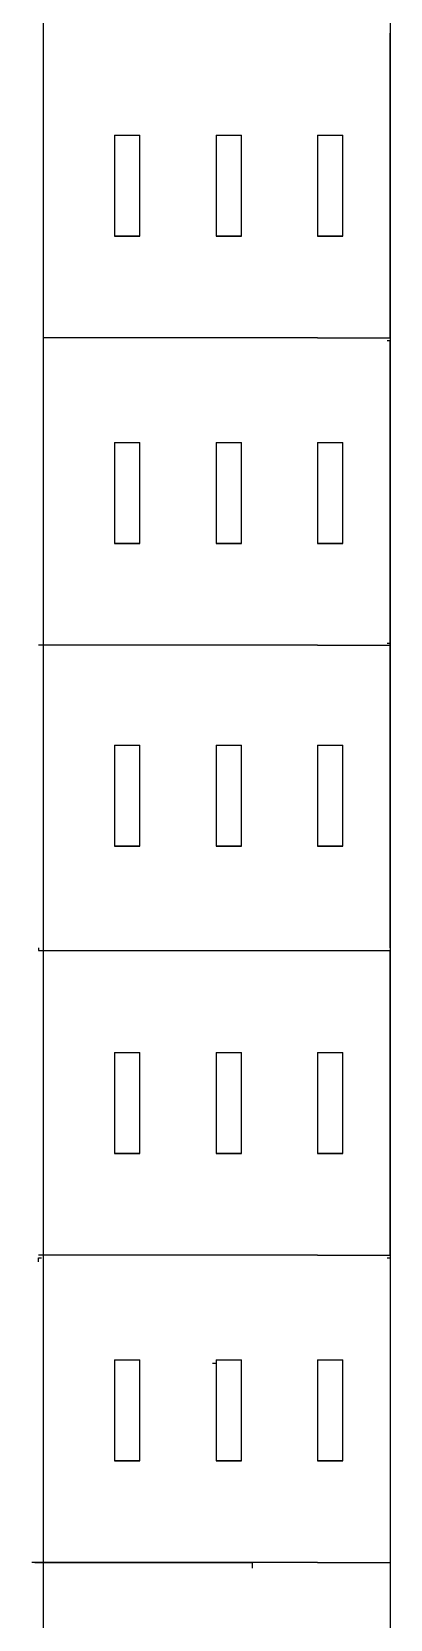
# Model space of a CAD drawing. Header units: millimetres. Extents: x -45491 to 454665, y -283075 to 218718.
# Drawn here: x 197741 to 233060, y -87679 to 68690 of the extents above; entities that cross this region are included whole.
import ezdxf

# ---------------------------------------------------------------- set-up
doc = ezdxf.new("R2010")
doc.units = ezdxf.units.MM
doc.layers.add('A-WALL', color=1, linetype='Continuous')
doc.layers.add('A-WINDOW', color=4, linetype='Continuous')

msp = doc.modelspace()

# ---------------------------------------------------------------- linework, layer by layer
at = {"layer": 'A-WALL'}
for p, q in [((198856, 129018), (198856, -265626)), ((233060, 129018), (233060, -82074)), ((233060, 129018), (233060, -264126)), ((233060, 38554), (233060, 68554)), ((233060, 41022), (233060, 38282)), ((225897, 38554), (198856, 38554)), ((225897, 38554), (228397, 38554)), ((228397, 38554), (233060, 38554)), ((232760, 38282), (233060, 38282)), ((233060, 8282), (233060, 38282)), ((225897, 8282), (198397, 8282)), ((225897, 8282), (228397, 8282)), ((228397, 8282), (233060, 8282)), ((232760, 8469), (233060, 8469)), ((233060, -21531), (233060, 8469)), ((198397, -21531), (198397, -21803)), ((198397, -21803), (198697, -21803)), ((198397, -21803), (232760, -21803)), ((232760, -21803), (233060, -21803)), ((233060, -21531), (233060, -24769)), ((233060, -51803), (233060, -21803)), ((225897, -51803), (198397, -51803)), ((198397, -52469), (198397, -52074)), ((198397, -52074), (198697, -52074)), ((225897, -51803), (228397, -51803)), ((228397, -51803), (233060, -51803)), ((232760, -52074), (233060, -52074)), ((199438, -82093), (197741, -82093)), ((198041, -82093), (219495, -82093)), ((225897, -82074), (198397, -82074)), ((198397, -82074), (198397, -82093)), ((201438, -82093), (199438, -82093)), ((219495, -82661), (219495, -82074)), ((225897, -82074), (228397, -82074)), ((228397, -82074), (233060, -82074))]:
    msp.add_line(p, q, dxfattribs=at)
at = {"layer": 'A-WINDOW'}
for p, q in [((205897, 58499), (208397, 58499)), ((205897, 58499), (205897, 48554)), ((208397, 48554), (208397, 58499)), ((215897, 58499), (218397, 58499)), ((215897, 58499), (215897, 48554)), ((218397, 48554), (218397, 58499)), ((225897, 58499), (228397, 58499)), ((225897, 58499), (225897, 48554)), ((228397, 48554), (228397, 58499)), ((208397, 48554), (205897, 48554)), ((205897, 48554), (208397, 48554)), ((218397, 48554), (215897, 48554)), ((215897, 48554), (218397, 48554)), ((228397, 48554), (225897, 48554)), ((225897, 48554), (228397, 48554)), ((205897, 28227), (208397, 28227)), ((205897, 28227), (205897, 18282)), ((208397, 18282), (208397, 28227)), ((215897, 28227), (218397, 28227)), ((215897, 28227), (215897, 18282)), ((218397, 18282), (218397, 28227)), ((225897, 28227), (228397, 28227)), ((225897, 28227), (225897, 18282)), ((228397, 18282), (228397, 28227)), ((208397, 18282), (205897, 18282)), ((205897, 18282), (208397, 18282)), ((218397, 18282), (215897, 18282)), ((215897, 18282), (218397, 18282)), ((228397, 18282), (225897, 18282)), ((225897, 18282), (228397, 18282)), ((205897, -1586), (208397, -1586)), ((205897, -1586), (205897, -11531)), ((208397, -11531), (208397, -1586)), ((215897, -1586), (218397, -1586)), ((215897, -1586), (215897, -11531)), ((218397, -11531), (218397, -1586)), ((225897, -1586), (228397, -1586)), ((225897, -1586), (225897, -11531)), ((228397, -11531), (228397, -1586)), ((208397, -11531), (205897, -11531)), ((205897, -11531), (208397, -11531)), ((218397, -11531), (215897, -11531)), ((215897, -11531), (218397, -11531)), ((228397, -11531), (225897, -11531)), ((225897, -11531), (228397, -11531)), ((205897, -31858), (208397, -31858)), ((205897, -31858), (205897, -41803)), ((208397, -41803), (208397, -31858)), ((215897, -31858), (218397, -31858)), ((215897, -31858), (215897, -41803)), ((218397, -41803), (218397, -31858)), ((225897, -31858), (228397, -31858)), ((225897, -31858), (225897, -41803)), ((228397, -41803), (228397, -31858)), ((208397, -41803), (205897, -41803)), ((205897, -41803), (208397, -41803)), ((218397, -41803), (215897, -41803)), ((215897, -41803), (218397, -41803)), ((228397, -41803), (225897, -41803)), ((225897, -41803), (228397, -41803)), ((205897, -62130), (208397, -62130)), ((205897, -62130), (205897, -72074)), ((208397, -72074), (208397, -62130)), ((215541, -62444), (215897, -62444)), ((215897, -62130), (218397, -62130)), ((215897, -62130), (215897, -72074)), ((218397, -72074), (218397, -62130)), ((225897, -62130), (228397, -62130)), ((225897, -62130), (225897, -72074)), ((228397, -72074), (228397, -62130)), ((208397, -72074), (205897, -72074)), ((205897, -72074), (208397, -72074)), ((218397, -72074), (215897, -72074)), ((215897, -72074), (218397, -72074)), ((228397, -72074), (225897, -72074)), ((225897, -72074), (228397, -72074))]:
    msp.add_line(p, q, dxfattribs=at)

doc.saveas('drawing.dxf')
